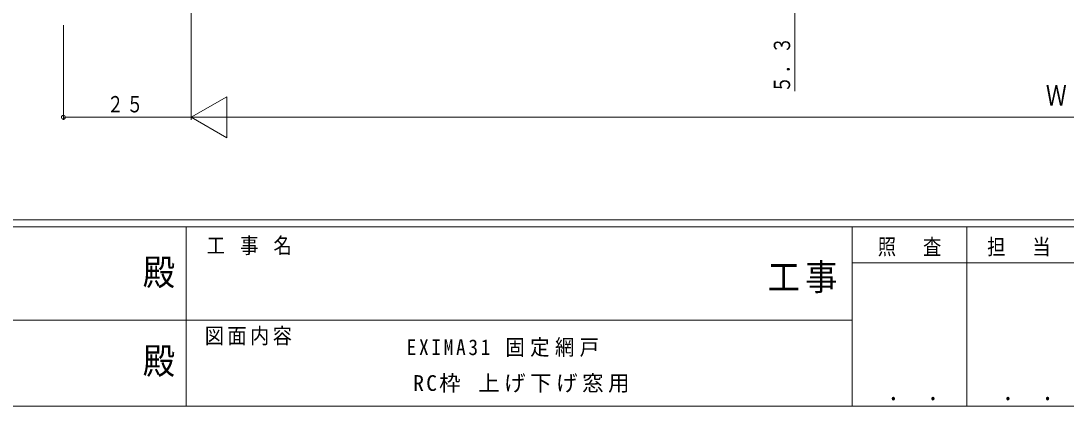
# Model space of a CAD drawing. Units: millimetres on the paper. Extents: x -397 to 397, y -282 to 282.
# Drawn here: x -41.2 to 163.1, y -282.1 to -206.9 of the extents above; entities that cross this region are included whole.
import ezdxf
from ezdxf.enums import TextEntityAlignment as Align

# ---------------------------------------------------------------- set-up
doc = ezdxf.new("R2010")
doc.units = ezdxf.units.MM
doc.layers.add('0-1_YKK_ZWAK', color=7, linetype='Continuous', lineweight=18)
doc.layers.add('0-7_YKK_D', color=6, linetype='Continuous', lineweight=18)
doc.layers.add('0-2_USER1', color=7, linetype='Continuous')
doc.styles.add('ＭＳ ゴシック', font='')
doc.styles.get('ＭＳ ゴシック').set_extended_font_data('MS Gothic')

msp = doc.modelspace()

# ---------------------------------------------------------------- linework, layer by layer
at = {"layer": '0-1_YKK_ZWAK'}
for p, q in [((376.092, -245.7), (-393.908, -245.7)), ((338.292, -247.1), (-393.908, -247.1)), ((-8.908, -247.1), (-8.908, -282.1)), ((121.292, -247.1), (121.292, -282.1)), ((143.692, -247.1), (143.692, -282.1)), ((189.476, -254.099), (121.292, -254.099)), ((-136.308, -265.299), (-7.508, -265.299)), ((-7.508, -265.299), (121.292, -265.299)), ((-393.908, -282.1), (338.292, -282.1))]:
    msp.add_line(p, q, dxfattribs=at)
at = {"layer": '0-7_YKK_D'}
for p, q in [((110.091, -200.4), (110.091, -220.6)), ((-7.908, -203.4), (-7.908, -226.2)), ((-32.908, -207.7), (-32.908, -226.2)), ((-7.908, -225.7), (-0.98, -221.7)), ((-0.98, -229.7), (-0.98, -221.7)), ((-32.908, -225.7), (-7.908, -225.7)), ((-7.908, -225.7), (-0.98, -229.7)), ((331.092, -225.7), (-7.908, -225.7))]:
    msp.add_line(p, q, dxfattribs=at)
for start, end in [(0, 180), (180, 0)]:
    msp.add_arc((-32.908, -225.7), 0.375, start, end, dxfattribs=at)

# ---------------------------------------------------------------- texts
at = {"layer": '0-1_YKK_ZWAK', "style": 'ＭＳ ゴシック', "width": 0.9}
for p in [(-17.39, -260.056), (-17.39, -277.378)]:
    msp.add_text('殿', height=5.132, dxfattribs=at).set_placement(p, align=Align.BOTTOM_LEFT)
at = {"layer": '0-1_YKK_ZWAK', "attachment_point": 7, "style": 'ＭＳ ゴシック'}
for s, insert, char_height in [('\\T1.22;\\W0.85;工\\~事\\~名', (-4.896, -252.633), 3.079), ('\\T1.24;\\W0.85;照\\~\\~査', (126.281, -252.88), 3.079), ('\\T1.24;\\W0.85;担\\~\\~当', (147.646, -252.88), 3.079), ('\\T1.17;\\W0.9;工事', (104.723, -260.056), 5.132), ('\\T1.17;\\W0.9;図面内容', (-5.291, -270.248), 3.079), ('\\T1.24;\\W0.85;\\~．\\~．', (125.747, -281.046), 3.592), ('\\T1.24;\\W0.85;\\~．\\~．', (148.147, -281.046), 3.592)]:
    msp.add_mtext(s, dxfattribs=dict(at, insert=insert, char_height=char_height))
at = {"layer": '0-2_USER1', "char_height": 3.079, "attachment_point": 7, "style": 'ＭＳ ゴシック'}
for s, insert in [('\\T1.28;\\W0.9;EXIMA31\\~固定網戸', (34.188, -272.499)), ('\\T1.21;RC枠\\~上げ下げ窓用', (35.468, -279.499))]:
    msp.add_mtext(s, dxfattribs=dict(at, insert=insert))
at = {"layer": '0-7_YKK_D', "color": 7, "style": 'ＭＳ ゴシック', "width": 0.75}
msp.add_text('Ｗ', height=3.981, dxfattribs=at).set_placement((159.128, -224.6), align=Align.BOTTOM_LEFT)
at = {"layer": '0-7_YKK_D', "color": 7, "insert": (109.191, -220.912), "char_height": 3.189, "attachment_point": 7, "rotation": 90, "style": 'ＭＳ ゴシック'}
msp.add_mtext('\\T1.17;\\W0.75;５．３', dxfattribs=at)
at = {"layer": '0-7_YKK_D', "color": 7, "insert": (-24.39, -224.8), "char_height": 3.189, "attachment_point": 7, "style": 'ＭＳ ゴシック'}
msp.add_mtext('\\T1.17;\\W0.75;２５', dxfattribs=at)

doc.saveas('drawing.dxf')
